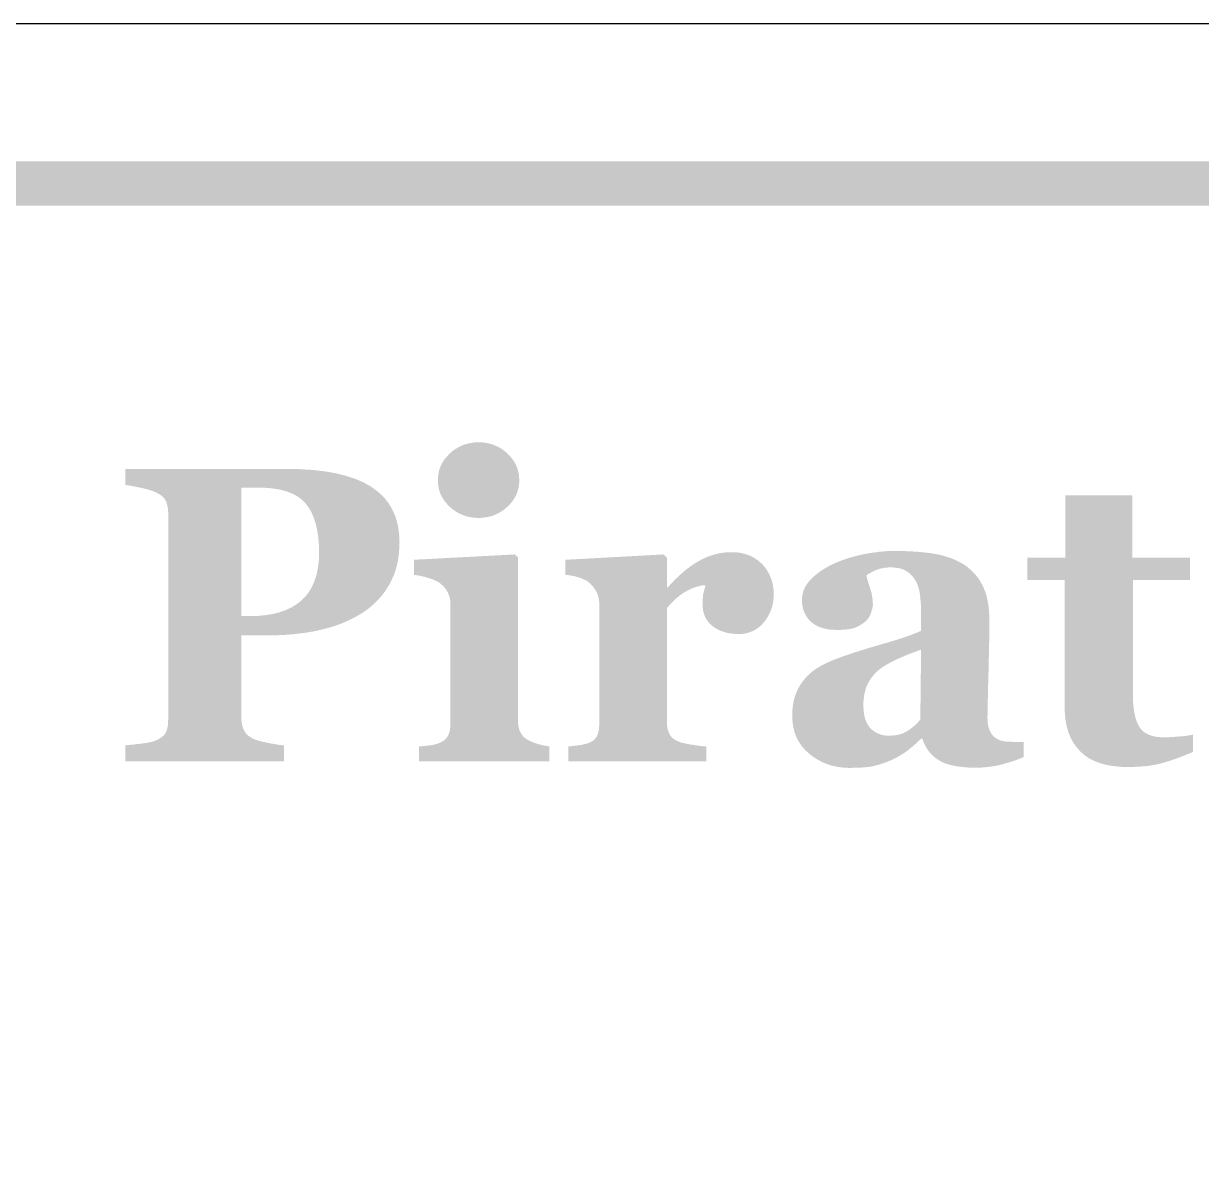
# Model space of a CAD drawing. Header units: millimetres. Extents: x 6 to 594, y 82 to 394.
# Drawn here: x 314.05 to 324.65, y 383.83 to 394.04 of the extents above; entities that cross this region are included whole.
import ezdxf

# ---------------------------------------------------------------- set-up
doc = ezdxf.new("R2010")
doc.units = ezdxf.units.MM
doc.layers.add('CUT', color=1, linetype='Continuous')
doc.layers.add('RASTER', color=7, linetype='Continuous')

msp = doc.modelspace()

# ---------------------------------------------------------------- hatches: boundary and pattern name
at = {"layer": 'RASTER'}
h = msp.add_hatch(color=7, dxfattribs=at)
h.paths.add_polyline_path([(284.8, 390.6), (284.834, 391.116), (284.938, 391.563), (285.109, 391.941), (285.35, 392.25), (285.659, 392.491), (286.038, 392.663), (286.484, 392.766), (287, 392.8), (343.089, 392.8), (343.605, 392.766), (344.052, 392.663), (344.43, 392.491), (344.739, 392.25), (344.98, 391.941), (345.152, 391.563), (345.255, 391.116), (345.289, 390.6), (345.289, 355.6), (345.255, 355.084), (345.152, 354.638), (344.98, 354.259), (344.739, 353.95), (344.43, 353.709), (344.052, 353.538), (343.605, 353.434), (343.089, 353.4), (287, 353.4), (286.484, 353.434), (286.038, 353.538), (285.659, 353.709), (285.35, 353.95), (285.109, 354.259), (284.938, 354.638), (284.834, 355.084), (284.8, 355.6)])
h.paths.add_polyline_path([(285.2, 390.6), (285.2, 355.6), (285.228, 355.178), (285.313, 354.813), (285.453, 354.503), (285.65, 354.25), (285.903, 354.053), (286.213, 353.913), (286.578, 353.828), (287, 353.8), (343.089, 353.8), (343.511, 353.828), (343.877, 353.913), (344.186, 354.053), (344.439, 354.25), (344.636, 354.503), (344.777, 354.813), (344.861, 355.178), (344.889, 355.6), (344.889, 390.6), (344.861, 391.022), (344.777, 391.388), (344.636, 391.697), (344.439, 391.95), (344.186, 392.147), (343.877, 392.288), (343.511, 392.372), (343.089, 392.4), (287, 392.4), (286.578, 392.372), (286.213, 392.288), (285.903, 392.147), (285.65, 391.95), (285.453, 391.697), (285.313, 391.388), (285.228, 391.022), (285.2, 390.6)])
h = msp.add_hatch(color=7, dxfattribs=at)
h.paths.add_polyline_path([(318.782, 387.4), (317.609, 387.4), (317.609, 387.535), (317.621, 387.536), (317.633, 387.537), (317.645, 387.538), (317.657, 387.54), (317.669, 387.541), (317.68, 387.542), (317.692, 387.543), (317.704, 387.545), (317.715, 387.546), (317.726, 387.548), (317.737, 387.55), (317.747, 387.552), (317.756, 387.555), (317.766, 387.557), (317.775, 387.56), (317.783, 387.563), (317.798, 387.569), (317.811, 387.576), (317.823, 387.583), (317.834, 387.59), (317.844, 387.599), (317.853, 387.608), (317.86, 387.617), (317.867, 387.627), (317.873, 387.638), (317.877, 387.65), (317.882, 387.662), (317.885, 387.676), (317.888, 387.69), (317.889, 387.705), (317.891, 387.721), (317.891, 387.738), (317.891, 388.818), (317.891, 388.834), (317.889, 388.849), (317.887, 388.864), (317.884, 388.879), (317.879, 388.893), (317.874, 388.906), (317.868, 388.919), (317.861, 388.932), (317.854, 388.944), (317.846, 388.955), (317.837, 388.966), (317.828, 388.976), (317.818, 388.986), (317.808, 388.994), (317.798, 389.003), (317.787, 389.011), (317.778, 389.016), (317.768, 389.022), (317.757, 389.027), (317.745, 389.032), (317.732, 389.038), (317.718, 389.043), (317.702, 389.048), (317.686, 389.053), (317.669, 389.058), (317.653, 389.063), (317.637, 389.066), (317.621, 389.07), (317.606, 389.073), (317.591, 389.075), (317.577, 389.078), (317.563, 389.079), (317.563, 389.215), (318.472, 389.263), (318.5, 389.235), (318.5, 387.762), (318.5, 387.746), (318.501, 387.731), (318.503, 387.716), (318.507, 387.702), (318.51, 387.688), (318.515, 387.675), (318.521, 387.663), (318.527, 387.651), (318.535, 387.64), (318.543, 387.63), (318.552, 387.621), (318.561, 387.612), (318.572, 387.604), (318.583, 387.596), (318.595, 387.59), (318.607, 387.584), (318.617, 387.58), (318.626, 387.576), (318.636, 387.572), (318.646, 387.568), (318.656, 387.564), (318.667, 387.561), (318.678, 387.557), (318.689, 387.554), (318.7, 387.551), (318.711, 387.548), (318.723, 387.545), (318.734, 387.543), (318.746, 387.541), (318.758, 387.539), (318.77, 387.537), (318.782, 387.535)])
h.paths.add_polyline_path([(318.511, 389.931), (318.509, 389.896), (318.504, 389.863), (318.495, 389.831), (318.484, 389.8), (318.468, 389.771), (318.45, 389.743), (318.428, 389.716), (318.402, 389.691), (318.374, 389.667), (318.345, 389.647), (318.315, 389.63), (318.284, 389.616), (318.251, 389.605), (318.217, 389.598), (318.182, 389.593), (318.145, 389.591), (318.108, 389.593), (318.073, 389.598), (318.038, 389.605), (318.005, 389.616), (317.974, 389.63), (317.943, 389.647), (317.914, 389.667), (317.886, 389.691), (317.861, 389.716), (317.839, 389.743), (317.82, 389.771), (317.805, 389.8), (317.793, 389.831), (317.785, 389.863), (317.78, 389.896), (317.778, 389.931), (317.78, 389.965), (317.785, 389.999), (317.793, 390.031), (317.805, 390.062), (317.82, 390.091), (317.839, 390.119), (317.861, 390.146), (317.886, 390.172), (317.914, 390.196), (317.943, 390.216), (317.974, 390.233), (318.005, 390.247), (318.038, 390.258), (318.073, 390.266), (318.108, 390.271), (318.145, 390.272), (318.182, 390.271), (318.218, 390.266), (318.252, 390.258), (318.285, 390.247), (318.316, 390.233), (318.347, 390.216), (318.376, 390.196), (318.403, 390.172), (318.428, 390.146), (318.45, 390.119), (318.469, 390.091), (318.484, 390.062), (318.496, 390.031), (318.504, 389.999), (318.509, 389.965), (318.511, 389.931)])
h = msp.add_hatch(color=7, dxfattribs=at)
h.paths.add_polyline_path([(317.433, 389.374), (317.431, 389.32), (317.427, 389.267), (317.42, 389.216), (317.41, 389.167), (317.397, 389.12), (317.381, 389.075), (317.362, 389.032), (317.341, 388.991), (317.317, 388.952), (317.291, 388.915), (317.262, 388.879), (317.232, 388.846), (317.199, 388.814), (317.164, 388.784), (317.127, 388.756), (317.088, 388.73), (317.045, 388.705), (317.001, 388.682), (316.956, 388.661), (316.909, 388.641), (316.86, 388.623), (316.81, 388.607), (316.759, 388.593), (316.706, 388.58), (316.652, 388.569), (316.596, 388.56), (316.538, 388.552), (316.479, 388.545), (316.418, 388.54), (316.355, 388.537), (316.291, 388.534), (316.225, 388.534), (316.01, 388.534), (316.01, 387.793), (316.01, 387.777), (316.011, 387.761), (316.013, 387.746), (316.016, 387.731), (316.019, 387.717), (316.024, 387.703), (316.029, 387.69), (316.035, 387.677), (316.042, 387.665), (316.05, 387.654), (316.06, 387.643), (316.071, 387.633), (316.084, 387.624), (316.098, 387.615), (316.113, 387.606), (316.13, 387.599), (316.14, 387.595), (316.152, 387.591), (316.165, 387.587), (316.179, 387.583), (316.195, 387.579), (316.212, 387.575), (316.231, 387.571), (316.251, 387.567), (316.271, 387.563), (316.291, 387.559), (316.31, 387.556), (316.328, 387.553), (316.345, 387.55), (316.361, 387.548), (316.377, 387.546), (316.392, 387.545), (316.392, 387.4), (314.965, 387.4), (314.965, 387.545), (314.979, 387.546), (314.994, 387.548), (315.01, 387.55), (315.028, 387.551), (315.046, 387.553), (315.065, 387.556), (315.086, 387.558), (315.108, 387.56), (315.129, 387.563), (315.149, 387.566), (315.167, 387.569), (315.183, 387.572), (315.198, 387.575), (315.211, 387.578), (315.222, 387.582), (315.232, 387.586), (315.249, 387.593), (315.265, 387.601), (315.279, 387.61), (315.292, 387.618), (315.303, 387.628), (315.313, 387.637), (315.321, 387.647), (315.328, 387.658), (315.333, 387.669), (315.338, 387.681), (315.342, 387.695), (315.345, 387.709), (315.348, 387.724), (315.349, 387.741), (315.35, 387.758), (315.351, 387.777), (315.351, 389.634), (315.351, 389.65), (315.349, 389.665), (315.348, 389.68), (315.345, 389.695), (315.342, 389.708), (315.338, 389.721), (315.334, 389.734), (315.329, 389.746), (315.322, 389.758), (315.314, 389.769), (315.305, 389.78), (315.293, 389.79), (315.28, 389.799), (315.266, 389.808), (315.25, 389.817), (315.232, 389.825), (315.219, 389.831), (315.204, 389.836), (315.188, 389.841), (315.172, 389.846), (315.154, 389.851), (315.135, 389.856), (315.115, 389.861), (315.094, 389.865), (315.073, 389.869), (315.053, 389.873), (315.035, 389.877), (315.018, 389.88), (315.003, 389.882), (314.989, 389.885), (314.976, 389.887), (314.965, 389.888), (314.965, 390.033), (316.418, 390.033), (316.541, 390.03), (316.657, 390.023), (316.764, 390.01), (316.864, 389.992), (316.955, 389.969), (317.038, 389.942), (317.113, 389.909), (317.18, 389.871), (317.239, 389.827), (317.291, 389.779), (317.334, 389.725), (317.37, 389.665), (317.397, 389.601), (317.417, 389.53), (317.429, 389.455), (317.433, 389.374)])
h.paths.add_polyline_path([(316.709, 389.28), (316.707, 389.351), (316.702, 389.418), (316.692, 389.481), (316.679, 389.538), (316.662, 389.591), (316.642, 389.639), (316.617, 389.682), (316.589, 389.72), (316.557, 389.754), (316.518, 389.783), (316.473, 389.808), (316.423, 389.828), (316.367, 389.844), (316.305, 389.855), (316.237, 389.862), (316.164, 389.864), (316.01, 389.864), (316.01, 388.708), (316.087, 388.708), (316.161, 388.71), (316.231, 388.717), (316.295, 388.728), (316.355, 388.743), (316.411, 388.763), (316.462, 388.787), (316.508, 388.815), (316.55, 388.848), (316.588, 388.886), (316.62, 388.928), (316.647, 388.975), (316.669, 389.026), (316.687, 389.082), (316.699, 389.143), (316.707, 389.209), (316.709, 389.28)])
for points in [[(324.573, 387.485), (324.543, 387.473), (324.512, 387.46), (324.481, 387.448), (324.45, 387.436), (324.418, 387.424), (324.385, 387.413), (324.352, 387.402), (324.318, 387.392), (324.284, 387.382), (324.247, 387.373), (324.208, 387.366), (324.168, 387.36), (324.126, 387.356), (324.082, 387.353), (324.036, 387.351), (323.988, 387.35), (323.918, 387.352), (323.853, 387.359), (323.792, 387.37), (323.736, 387.385), (323.685, 387.405), (323.638, 387.429), (323.596, 387.458), (323.559, 387.491), (323.526, 387.528), (323.497, 387.569), (323.473, 387.614), (323.453, 387.662), (323.438, 387.714), (323.427, 387.77), (323.421, 387.83), (323.418, 387.894), (323.418, 389.033), (323.084, 389.033), (323.084, 389.233), (323.426, 389.233), (323.426, 389.795), (324.029, 389.795), (324.029, 389.233), (324.548, 389.233), (324.548, 389.033), (324.033, 389.033), (324.033, 388.016), (324.034, 387.964), (324.036, 387.915), (324.041, 387.871), (324.048, 387.83), (324.056, 387.794), (324.067, 387.761), (324.079, 387.733), (324.093, 387.708), (324.109, 387.687), (324.129, 387.668), (324.152, 387.653), (324.177, 387.64), (324.206, 387.63), (324.237, 387.623), (324.272, 387.619), (324.309, 387.617), (324.322, 387.617), (324.337, 387.618), (324.352, 387.618), (324.369, 387.619), (324.387, 387.62), (324.406, 387.621), (324.427, 387.623), (324.448, 387.625), (324.47, 387.626), (324.489, 387.628), (324.507, 387.63), (324.524, 387.632), (324.539, 387.635), (324.552, 387.637), (324.563, 387.639), (324.573, 387.641)], [(320.8, 388.901), (320.799, 388.866), (320.795, 388.833), (320.788, 388.8), (320.779, 388.769), (320.766, 388.738), (320.751, 388.709), (320.734, 388.681), (320.713, 388.653), (320.69, 388.628), (320.666, 388.607), (320.64, 388.588), (320.612, 388.573), (320.582, 388.562), (320.551, 388.553), (320.518, 388.548), (320.483, 388.547), (320.45, 388.548), (320.418, 388.551), (320.387, 388.556), (320.358, 388.564), (320.33, 388.573), (320.303, 388.585), (320.278, 388.599), (320.254, 388.615), (320.232, 388.634), (320.213, 388.654), (320.197, 388.676), (320.184, 388.7), (320.173, 388.727), (320.166, 388.755), (320.162, 388.785), (320.16, 388.818), (320.16, 388.833), (320.161, 388.848), (320.162, 388.862), (320.163, 388.875), (320.164, 388.888), (320.165, 388.899), (320.167, 388.909), (320.17, 388.919), (320.172, 388.928), (320.174, 388.937), (320.176, 388.945), (320.178, 388.954), (320.18, 388.962), (320.182, 388.97), (320.184, 388.978), (320.186, 388.986), (320.165, 388.985), (320.143, 388.981), (320.121, 388.976), (320.099, 388.97), (320.076, 388.961), (320.053, 388.952), (320.03, 388.94), (320.006, 388.927), (319.983, 388.913), (319.96, 388.897), (319.938, 388.88), (319.917, 388.862), (319.897, 388.843), (319.877, 388.823), (319.858, 388.801), (319.839, 388.779), (319.839, 387.76), (319.84, 387.744), (319.841, 387.729), (319.842, 387.714), (319.844, 387.701), (319.847, 387.687), (319.851, 387.675), (319.855, 387.663), (319.86, 387.652), (319.865, 387.642), (319.872, 387.632), (319.879, 387.623), (319.887, 387.614), (319.896, 387.606), (319.906, 387.599), (319.917, 387.592), (319.928, 387.586), (319.939, 387.581), (319.952, 387.576), (319.966, 387.571), (319.982, 387.567), (319.999, 387.563), (320.018, 387.559), (320.039, 387.555), (320.061, 387.551), (320.083, 387.548), (320.104, 387.545), (320.123, 387.542), (320.14, 387.54), (320.156, 387.539), (320.17, 387.537), (320.183, 387.536), (320.194, 387.535), (320.194, 387.4), (318.952, 387.4), (318.952, 387.535), (318.964, 387.536), (318.976, 387.537), (318.987, 387.539), (318.999, 387.54), (319.011, 387.541), (319.022, 387.543), (319.034, 387.544), (319.046, 387.546), (319.058, 387.547), (319.069, 387.549), (319.08, 387.551), (319.09, 387.553), (319.1, 387.556), (319.109, 387.558), (319.118, 387.561), (319.127, 387.563), (319.141, 387.569), (319.154, 387.575), (319.166, 387.582), (319.177, 387.589), (319.186, 387.597), (319.195, 387.606), (319.202, 387.616), (319.208, 387.626), (319.214, 387.637), (319.218, 387.649), (319.222, 387.662), (319.225, 387.676), (319.228, 387.69), (319.229, 387.705), (319.23, 387.721), (319.231, 387.738), (319.231, 388.818), (319.23, 388.834), (319.229, 388.85), (319.226, 388.866), (319.223, 388.881), (319.218, 388.896), (319.213, 388.91), (319.206, 388.924), (319.199, 388.937), (319.191, 388.95), (319.183, 388.962), (319.174, 388.974), (319.164, 388.985), (319.155, 388.995), (319.144, 389.005), (319.134, 389.013), (319.123, 389.022), (319.114, 389.027), (319.105, 389.032), (319.095, 389.037), (319.085, 389.042), (319.074, 389.047), (319.063, 389.051), (319.051, 389.055), (319.039, 389.059), (319.026, 389.062), (319.012, 389.066), (318.999, 389.069), (318.985, 389.071), (318.971, 389.074), (318.956, 389.076), (318.941, 389.078), (318.926, 389.079), (318.926, 389.215), (319.811, 389.263), (319.839, 389.235), (319.839, 388.966), (319.847, 388.966), (319.879, 389.002), (319.912, 389.036), (319.945, 389.068), (319.979, 389.098), (320.013, 389.127), (320.048, 389.153), (320.083, 389.177), (320.118, 389.199), (320.155, 389.219), (320.191, 389.236), (320.228, 389.25), (320.265, 389.262), (320.303, 389.271), (320.341, 389.278), (320.379, 389.282), (320.418, 389.283), (320.46, 389.282), (320.5, 389.277), (320.538, 389.268), (320.574, 389.257), (320.607, 389.242), (320.639, 389.223), (320.668, 389.202), (320.696, 389.177), (320.72, 389.149), (320.741, 389.119), (320.759, 389.088), (320.774, 389.054), (320.786, 389.019), (320.794, 388.982), (320.799, 388.942), (320.8, 388.901)]]:
    msp.add_hatch(color=7, dxfattribs=at).paths.add_polyline_path(points)
h = msp.add_hatch(color=7, dxfattribs=at)
h.paths.add_polyline_path([(323.049, 387.439), (323.028, 387.43), (323.007, 387.422), (322.984, 387.413), (322.96, 387.405), (322.936, 387.397), (322.91, 387.389), (322.884, 387.382), (322.856, 387.374), (322.828, 387.367), (322.8, 387.361), (322.771, 387.356), (322.742, 387.352), (322.712, 387.349), (322.682, 387.346), (322.651, 387.345), (322.621, 387.344), (322.565, 387.345), (322.514, 387.349), (322.466, 387.354), (322.423, 387.361), (322.382, 387.371), (322.346, 387.382), (322.314, 387.396), (322.285, 387.412), (322.259, 387.43), (322.235, 387.45), (322.214, 387.471), (322.194, 387.494), (322.177, 387.52), (322.162, 387.547), (322.149, 387.575), (322.138, 387.606), (322.127, 387.606), (322.111, 387.59), (322.096, 387.576), (322.08, 387.561), (322.065, 387.548), (322.05, 387.534), (322.035, 387.522), (322.02, 387.51), (322.005, 387.498), (321.991, 387.487), (321.976, 387.477), (321.96, 387.467), (321.945, 387.457), (321.929, 387.448), (321.913, 387.439), (321.897, 387.43), (321.88, 387.422), (321.859, 387.412), (321.837, 387.403), (321.816, 387.395), (321.795, 387.387), (321.774, 387.38), (321.753, 387.373), (321.733, 387.367), (321.712, 387.362), (321.691, 387.357), (321.668, 387.353), (321.643, 387.35), (321.616, 387.347), (321.586, 387.345), (321.555, 387.344), (321.522, 387.343), (321.487, 387.342), (321.434, 387.344), (321.383, 387.35), (321.334, 387.36), (321.287, 387.374), (321.242, 387.392), (321.2, 387.414), (321.159, 387.44), (321.12, 387.47), (321.084, 387.503), (321.053, 387.538), (321.027, 387.577), (321.005, 387.617), (320.989, 387.661), (320.977, 387.707), (320.97, 387.755), (320.967, 387.806), (320.968, 387.836), (320.969, 387.864), (320.972, 387.892), (320.976, 387.918), (320.98, 387.943), (320.986, 387.967), (320.993, 387.99), (321.001, 388.011), (321.01, 388.032), (321.019, 388.052), (321.03, 388.072), (321.041, 388.091), (321.053, 388.109), (321.067, 388.127), (321.081, 388.144), (321.095, 388.161), (321.11, 388.175), (321.124, 388.189), (321.14, 388.202), (321.155, 388.215), (321.172, 388.227), (321.189, 388.238), (321.206, 388.249), (321.224, 388.259), (321.243, 388.269), (321.262, 388.278), (321.281, 388.288), (321.301, 388.297), (321.321, 388.306), (321.342, 388.314), (321.363, 388.323), (321.385, 388.331), (321.428, 388.347), (321.473, 388.362), (321.519, 388.378), (321.569, 388.394), (321.62, 388.41), (321.673, 388.426), (321.728, 388.442), (321.786, 388.459), (321.842, 388.475), (321.895, 388.491), (321.943, 388.506), (321.988, 388.521), (322.029, 388.535), (322.065, 388.55), (322.098, 388.563), (322.127, 388.576), (322.127, 388.754), (322.127, 388.767), (322.127, 388.78), (322.126, 388.793), (322.125, 388.808), (322.124, 388.824), (322.123, 388.841), (322.121, 388.858), (322.12, 388.877), (322.117, 388.896), (322.115, 388.913), (322.112, 388.931), (322.108, 388.947), (322.104, 388.963), (322.099, 388.977), (322.094, 388.992), (322.088, 389.005), (322.081, 389.02), (322.073, 389.034), (322.064, 389.047), (322.055, 389.06), (322.044, 389.072), (322.032, 389.084), (322.02, 389.095), (322.006, 389.105), (321.992, 389.115), (321.976, 389.123), (321.96, 389.13), (321.942, 389.136), (321.923, 389.14), (321.903, 389.143), (321.882, 389.145), (321.86, 389.146), (321.84, 389.146), (321.821, 389.145), (321.802, 389.143), (321.785, 389.14), (321.768, 389.137), (321.753, 389.133), (321.738, 389.128), (321.723, 389.123), (321.71, 389.117), (321.697, 389.111), (321.685, 389.105), (321.674, 389.099), (321.663, 389.093), (321.653, 389.087), (321.644, 389.082), (321.635, 389.075), (321.637, 389.066), (321.639, 389.054), (321.642, 389.042), (321.646, 389.029), (321.65, 389.014), (321.655, 388.998), (321.661, 388.981), (321.667, 388.962), (321.673, 388.943), (321.678, 388.925), (321.683, 388.906), (321.686, 388.888), (321.689, 388.869), (321.691, 388.851), (321.692, 388.833), (321.693, 388.816), (321.693, 388.808), (321.692, 388.799), (321.69, 388.79), (321.689, 388.78), (321.686, 388.77), (321.683, 388.76), (321.68, 388.748), (321.676, 388.737), (321.672, 388.725), (321.667, 388.714), (321.662, 388.704), (321.656, 388.694), (321.649, 388.685), (321.643, 388.677), (321.636, 388.669), (321.628, 388.662), (321.617, 388.653), (321.606, 388.644), (321.594, 388.636), (321.583, 388.629), (321.571, 388.622), (321.558, 388.615), (321.545, 388.61), (321.532, 388.604), (321.518, 388.599), (321.502, 388.595), (321.485, 388.592), (321.465, 388.589), (321.444, 388.587), (321.421, 388.585), (321.396, 388.584), (321.37, 388.584), (321.332, 388.585), (321.297, 388.588), (321.264, 388.594), (321.233, 388.603), (321.205, 388.613), (321.179, 388.626), (321.155, 388.641), (321.134, 388.659), (321.116, 388.678), (321.099, 388.699), (321.086, 388.722), (321.075, 388.745), (321.066, 388.771), (321.06, 388.797), (321.056, 388.825), (321.055, 388.855), (321.056, 388.88), (321.06, 388.905), (321.066, 388.93), (321.075, 388.953), (321.087, 388.976), (321.101, 388.999), (321.118, 389.02), (321.137, 389.041), (321.158, 389.061), (321.181, 389.081), (321.204, 389.099), (321.229, 389.117), (321.254, 389.133), (321.281, 389.149), (321.309, 389.164), (321.338, 389.178), (321.368, 389.191), (321.399, 389.204), (321.431, 389.216), (321.464, 389.227), (321.498, 389.237), (321.534, 389.247), (321.57, 389.256), (321.607, 389.264), (321.645, 389.271), (321.682, 389.277), (321.718, 389.282), (321.754, 389.287), (321.789, 389.29), (321.823, 389.293), (321.857, 389.294), (321.89, 389.294), (321.934, 389.294), (321.978, 389.293), (322.02, 389.291), (322.062, 389.289), (322.103, 389.286), (322.143, 389.282), (322.182, 389.278), (322.22, 389.273), (322.257, 389.267), (322.293, 389.26), (322.328, 389.251), (322.363, 389.24), (322.396, 389.229), (322.429, 389.216), (322.46, 389.201), (322.491, 389.185), (322.519, 389.168), (322.545, 389.149), (322.57, 389.128), (322.594, 389.105), (322.616, 389.081), (322.637, 389.055), (322.656, 389.027), (322.673, 388.997), (322.689, 388.965), (322.703, 388.93), (322.715, 388.894), (322.724, 388.854), (322.732, 388.813), (322.737, 388.769), (322.74, 388.723), (322.741, 388.675), (322.741, 388.621), (322.741, 388.565), (322.74, 388.506), (322.739, 388.446), (322.738, 388.382), (322.736, 388.316), (322.735, 388.248), (322.733, 388.177), (322.731, 388.109), (322.729, 388.046), (322.728, 387.989), (322.727, 387.939), (322.726, 387.895), (322.725, 387.857), (322.725, 387.825), (322.724, 387.799), (322.725, 387.779), (322.726, 387.759), (322.728, 387.741), (322.731, 387.724), (322.734, 387.708), (322.739, 387.694), (322.744, 387.68), (322.75, 387.667), (322.756, 387.656), (322.764, 387.645), (322.772, 387.634), (322.781, 387.625), (322.791, 387.616), (322.802, 387.608), (322.814, 387.601), (322.827, 387.595), (322.835, 387.591), (322.845, 387.588), (322.855, 387.585), (322.867, 387.583), (322.88, 387.581), (322.894, 387.579), (322.909, 387.578), (322.926, 387.577), (322.943, 387.577), (322.959, 387.576), (322.975, 387.576), (322.991, 387.575), (323.006, 387.575), (323.021, 387.575), (323.035, 387.574), (323.049, 387.574)])
h.paths.add_polyline_path([(322.127, 388.406), (322.101, 388.397), (322.075, 388.387), (322.049, 388.378), (322.024, 388.368), (321.998, 388.358), (321.972, 388.347), (321.947, 388.336), (321.921, 388.325), (321.896, 388.314), (321.872, 388.302), (321.85, 388.29), (321.828, 388.278), (321.808, 388.266), (321.789, 388.254), (321.771, 388.242), (321.754, 388.229), (321.737, 388.216), (321.722, 388.202), (321.707, 388.186), (321.693, 388.17), (321.68, 388.153), (321.668, 388.135), (321.657, 388.116), (321.646, 388.097), (321.637, 388.076), (321.629, 388.055), (321.623, 388.032), (321.617, 388.009), (321.613, 387.985), (321.61, 387.959), (321.608, 387.933), (321.607, 387.907), (321.609, 387.872), (321.612, 387.839), (321.617, 387.809), (321.624, 387.782), (321.633, 387.757), (321.645, 387.734), (321.658, 387.714), (321.673, 387.697), (321.69, 387.682), (321.708, 387.668), (321.727, 387.657), (321.747, 387.648), (321.768, 387.641), (321.789, 387.636), (321.812, 387.633), (321.836, 387.632), (321.861, 387.633), (321.884, 387.635), (321.907, 387.638), (321.929, 387.642), (321.949, 387.648), (321.968, 387.655), (321.987, 387.664), (322.004, 387.674), (322.02, 387.684), (322.036, 387.696), (322.051, 387.708), (322.066, 387.72), (322.08, 387.733), (322.094, 387.747), (322.107, 387.762), (322.12, 387.777)])

# ---------------------------------------------------------------- linework, layer by layer
at = {"layer": 'CUT'}
msp.add_lwpolyline([(286.599, 394.04), (343.49, 394.04)], dxfattribs=at)

doc.saveas('drawing.dxf')
